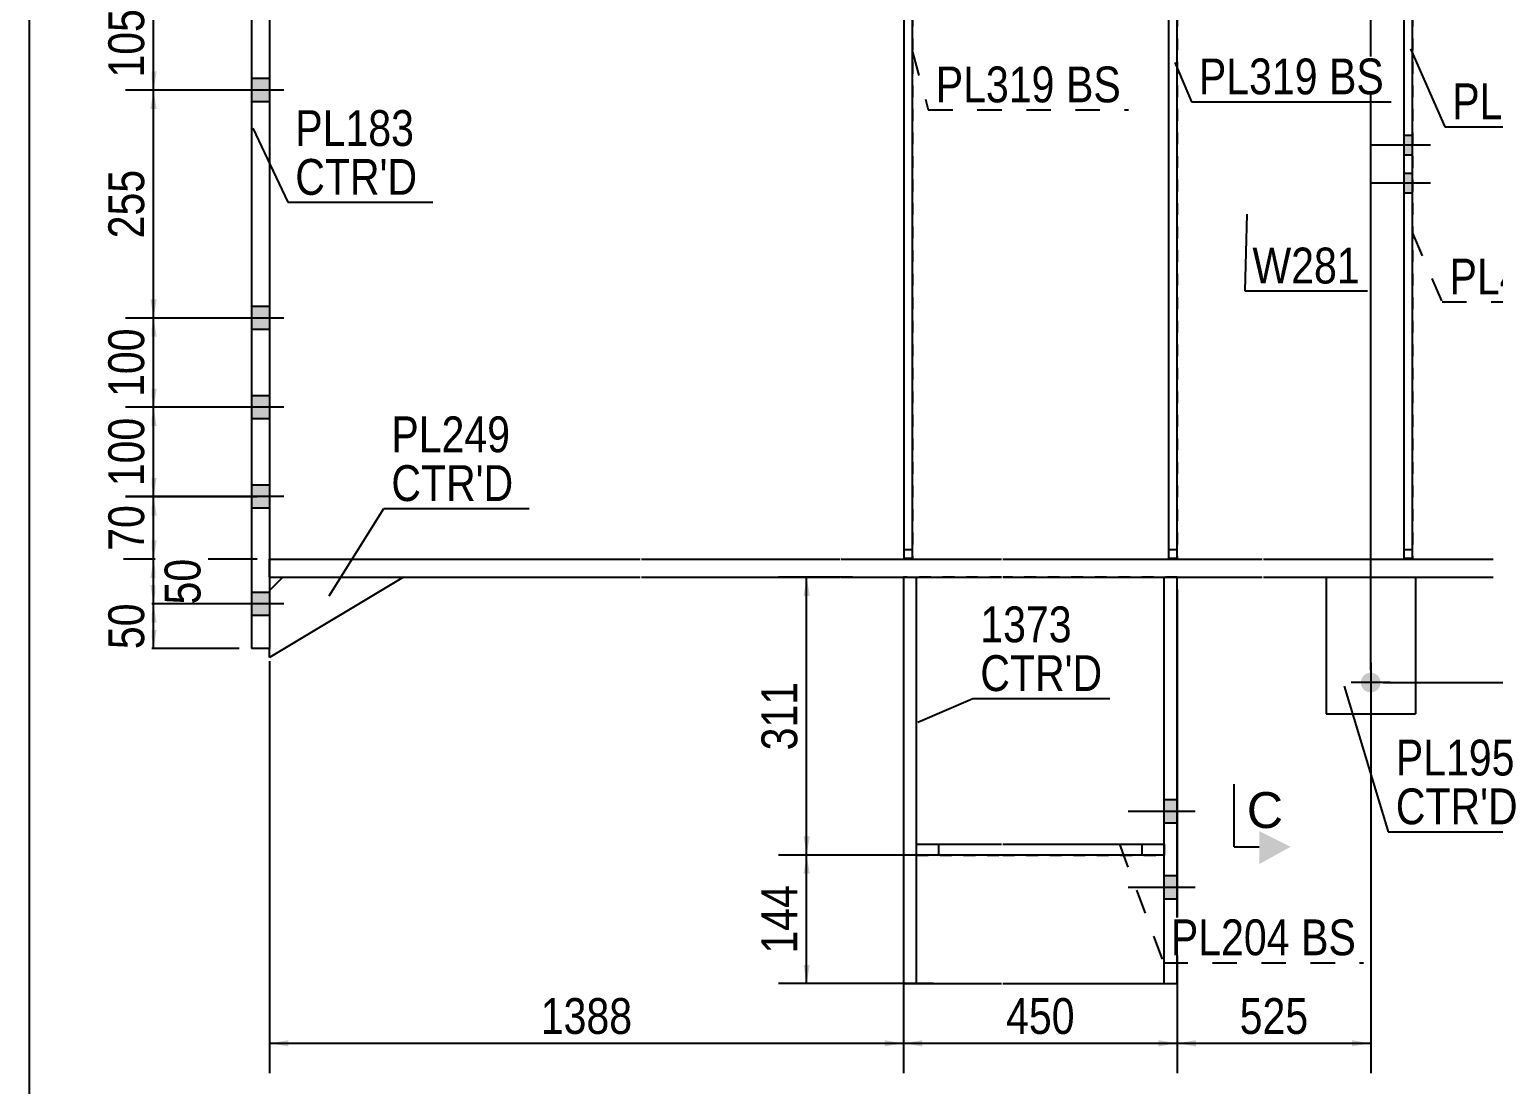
# Model space of a CAD drawing. Header units: millimetres. Extents: x -236 to 177, y -180 to 107.
# Drawn here: x -233.1 to -116.1, y -49.2 to 35.2 of the extents above; entities that cross this region are included whole.
import ezdxf

# ---------------------------------------------------------------- set-up
doc = ezdxf.new("R2010")
doc.units = ezdxf.units.MM
doc.linetypes.add('DXK_LINE_DOT1', pattern=[1.8814, 0.9407, -0.9407])
doc.linetypes.add('DXK_LINE_DOT2', pattern=[3.9198, 1.9599, -1.9599])
doc.styles.add('Arial', font='ARIAL.TTF', dxfattribs={"height": 0.2})
doc.styles.add('Arial Narrow', font='ARIALN.TTF', dxfattribs={"height": 0.2})

# ---------------------------------------------------------------- blocks, each defined once
blk = doc.blocks.new('Unknown-623346362-1210')
at = {"color": 5, "linetype": 'Continuous'}
blk.add_line((-233.13, 106.57), (-233.13, -180.43), dxfattribs=at)
blk = doc.blocks.new('Part-623346362-1705 - 1680')
at = {"color": 7, "linetype": 'DXK_LINE_DOT1'}
for p, q in [((-123.28, 57.07), (-123.28, -7.07)), ((-122.57, 57.07), (-123.28, 57.07)), ((-123.28, 56.36), (-122.57, 56.36)), ((-122.57, 57.07), (-122.57, -7.07)), ((-123.28, -6.36), (-122.57, -6.36)), ((-123.28, -7.07), (-122.57, -7.07))]:
    blk.add_line(p, q, dxfattribs=at)
blk = doc.blocks.new('Bolt-623346362-1682 - 1680')
at = {"linetype": 'Continuous'}
for points in [[(-123.28, 26.73), (-123.28, 25.16), (-122.57, 25.16), (-122.57, 26.73)], [(-123.28, 23.7), (-123.28, 22.13), (-122.57, 22.13), (-122.57, 23.7)]]:
    blk.add_hatch(color=3, dxfattribs=at).paths.add_polyline_path(points)
at = {"color": 3, "linetype": 'Continuous'}
for p, q in [((-121.14, 25.95), (-125.99, 25.95)), ((-122.57, 26.73), (-123.28, 26.73)), ((-122.57, 25.16), (-123.28, 25.16)), ((-122.57, 23.7), (-123.28, 23.7)), ((-121.14, 22.92), (-125.99, 22.92)), ((-122.57, 22.13), (-123.28, 22.13))]:
    blk.add_line(p, q, dxfattribs=at)
blk = doc.blocks.new('Part-623346362-1749 - 1680')
at = {"color": 2, "linetype": 'Continuous'}
for p, q in [((-163.24, 57.07), (-163.24, -7.07)), ((-163.24, 57.07), (-162.53, 57.07)), ((-162.53, -7.07), (-162.53, 57.07)), ((-163.24, -7.07), (-162.53, -7.07))]:
    blk.add_line(p, q, dxfattribs=at)
at = {"color": 7, "linetype": 'DXK_LINE_DOT1'}
for p, q in [((-163.24, 56.36), (-162.53, 56.36)), ((-163.24, -6.36), (-162.53, -6.36))]:
    blk.add_line(p, q, dxfattribs=at)
blk = doc.blocks.new('Part-623346362-1727 - 1680')
at = {"color": 7, "linetype": 'DXK_LINE_DOT1'}
for p, q in [((-142.09, 57.07), (-142.09, -7.07)), ((-141.38, 57.07), (-142.09, 57.07)), ((-142.09, 56.36), (-141.38, 56.36)), ((-141.38, 57.07), (-141.38, -7.07)), ((-142.09, -6.36), (-141.38, -6.36)), ((-142.09, -7.07), (-141.38, -7.07))]:
    blk.add_line(p, q, dxfattribs=at)
blk = doc.blocks.new('Part-623346362-2151 - 1680')
at = {"color": 2, "linetype": 'Continuous'}
for p, q in [((-203.21, -8.57), (-213.93, -15)), ((-212.86, -8.57), (-213.93, -9.64)), ((-213.93, -15), (-213.93, -14.29))]:
    blk.add_line(p, q, dxfattribs=at)
at = {"color": 7, "linetype": 'DXK_LINE_DOT1'}
for p, q in [((-212.86, -8.57), (-203.21, -8.57)), ((-213.93, -9.64), (-213.93, -14.29))]:
    blk.add_line(p, q, dxfattribs=at)
blk = doc.blocks.new('Part-623346362-1819 - 1680')
at = {"color": 2, "linetype": 'Continuous'}
for p, q in [((-142.09, 57.07), (-142.09, -7.07)), ((-142.09, 57.07), (-141.38, 57.07)), ((-141.38, -7.07), (-141.38, 57.07)), ((-142.09, -7.07), (-141.38, -7.07))]:
    blk.add_line(p, q, dxfattribs=at)
blk = doc.blocks.new('Bolt-623346362-11619 - 1680')
at = {"linetype": 'Continuous'}
for points in [[(-142.42, -26.39), (-142.42, -28.25), (-141.38, -28.25), (-141.38, -26.39)], [(-142.42, -32.46), (-142.42, -34.32), (-141.38, -34.32), (-141.38, -32.46)]]:
    blk.add_hatch(color=3, dxfattribs=at).paths.add_polyline_path(points)
at = {"color": 3, "linetype": 'Continuous'}
for p, q in [((-141.38, -26.39), (-142.42, -26.39)), ((-139.95, -27.32), (-145.31, -27.32)), ((-141.38, -28.25), (-142.42, -28.25)), ((-141.38, -32.46), (-142.42, -32.46)), ((-139.95, -33.39), (-145.31, -33.39)), ((-141.38, -34.32), (-142.42, -34.32))]:
    blk.add_line(p, q, dxfattribs=at)
blk = doc.blocks.new('Part-623346362-1841 - 1680')
at = {"color": 2, "linetype": 'Continuous'}
for p, q in [((-123.28, 57.07), (-123.28, -7.07)), ((-123.28, 57.07), (-122.57, 57.07)), ((-122.57, -7.07), (-122.57, 57.07)), ((-123.28, -7.07), (-122.57, -7.07))]:
    blk.add_line(p, q, dxfattribs=at)
blk = doc.blocks.new('Part-623346362-2122 - 1680')
at = {"color": 2, "linetype": 'Continuous'}
for p, q in [((-215.36, 64.29), (-213.93, 64.29)), ((-215.36, 64.29), (-215.36, -14.29)), ((-213.93, 64.29), (-213.93, -14.29)), ((-213.93, -14.29), (-215.36, -14.29))]:
    blk.add_line(p, q, dxfattribs=at)
blk = doc.blocks.new('Part-623346362-2083 - 1680')
at = {"color": 2, "linetype": 'Continuous'}
for p, q in [((-213.93, -8.57), (-213.93, -7.14)), ((-213.93, -7.14), (-184.31, -7.14)), ((-184.21, -7.14), (-168.36, -7.14)), ((-168.26, -7.14), (-155.43, -7.14)), ((-155.33, -7.14), (-134.59, -7.14)), ((-134.49, -7.14), (-116.14, -7.14)), ((-213.93, -8.57), (-184.31, -8.57)), ((-184.21, -8.57), (-168.36, -8.57)), ((-168.26, -8.57), (-155.43, -8.57)), ((-155.33, -8.57), (-134.59, -8.57)), ((-134.49, -8.57), (-116.14, -8.57))]:
    blk.add_line(p, q, dxfattribs=at)
blk = doc.blocks.new('Part-623346362-2161 - 1680')
at = {"color": 7, "linetype": 'DXK_LINE_DOT1'}
for p, q in [((-213.93, 57.14), (-213.93, -7.14)), ((-213.93, -7.14), (-184.31, -7.14)), ((-184.21, -7.14), (-168.36, -7.14)), ((-168.26, -7.14), (-155.43, -7.14)), ((-155.33, -7.14), (-134.59, -7.14)), ((-134.49, -7.14), (-116.14, -7.14))]:
    blk.add_line(p, q, dxfattribs=at)
blk = doc.blocks.new('Bolt-623346362-2164 - 1680')
at = {"linetype": 'Continuous'}
for points in [[(-215.36, 61.64), (-215.36, 59.79), (-213.93, 59.79), (-213.93, 61.64)], [(-215.36, 61.64), (-215.36, 59.79), (-213.93, 59.79), (-213.93, 61.64)], [(-215.36, 53.07), (-215.36, 51.21), (-213.93, 51.21), (-213.93, 53.07)], [(-215.36, 53.07), (-215.36, 51.21), (-213.93, 51.21), (-213.93, 53.07)], [(-215.36, 45.93), (-215.36, 44.07), (-213.93, 44.07), (-213.93, 45.93)], [(-215.36, 45.93), (-215.36, 44.07), (-213.93, 44.07), (-213.93, 45.93)], [(-215.36, 38.79), (-215.36, 36.93), (-213.93, 36.93), (-213.93, 38.79)], [(-215.36, 38.79), (-215.36, 36.93), (-213.93, 36.93), (-213.93, 38.79)], [(-215.36, 31.29), (-215.36, 29.43), (-213.93, 29.43), (-213.93, 31.29)], [(-215.36, 31.29), (-215.36, 29.43), (-213.93, 29.43), (-213.93, 31.29)], [(-215.36, 13.07), (-215.36, 11.21), (-213.93, 11.21), (-213.93, 13.07)], [(-215.36, 13.07), (-215.36, 11.21), (-213.93, 11.21), (-213.93, 13.07)], [(-215.36, 5.93), (-215.36, 4.07), (-213.93, 4.07), (-213.93, 5.93)], [(-215.36, 5.93), (-215.36, 4.07), (-213.93, 4.07), (-213.93, 5.93)], [(-215.36, -1.21), (-215.36, -3.07), (-213.93, -3.07), (-213.93, -1.21)], [(-215.36, -1.21), (-215.36, -3.07), (-213.93, -3.07), (-213.93, -1.21)], [(-215.36, -9.79), (-215.36, -11.64), (-213.93, -11.64), (-213.93, -9.79)], [(-215.36, -9.79), (-215.36, -11.64), (-213.93, -11.64), (-213.93, -9.79)]]:
    blk.add_hatch(color=3, dxfattribs=at).paths.add_polyline_path(points)
at = {"color": 3, "linetype": 'Continuous'}
for p, q in [((-213.93, 61.64), (-215.36, 61.64)), ((-213.93, 61.64), (-215.36, 61.64)), ((-212.79, 60.71), (-220.36, 60.71)), ((-212.79, 60.71), (-220.36, 60.71)), ((-213.93, 59.79), (-215.36, 59.79)), ((-213.93, 59.79), (-215.36, 59.79)), ((-213.93, 53.07), (-215.36, 53.07)), ((-213.93, 53.07), (-215.36, 53.07)), ((-212.79, 52.14), (-220.36, 52.14)), ((-212.79, 52.14), (-220.36, 52.14)), ((-213.93, 51.21), (-215.36, 51.21)), ((-213.93, 51.21), (-215.36, 51.21)), ((-213.93, 45.93), (-215.36, 45.93)), ((-213.93, 45.93), (-215.36, 45.93)), ((-212.79, 45), (-220.36, 45)), ((-212.79, 45), (-220.36, 45)), ((-213.93, 44.07), (-215.36, 44.07)), ((-213.93, 44.07), (-215.36, 44.07)), ((-213.93, 38.79), (-215.36, 38.79)), ((-213.93, 38.79), (-215.36, 38.79)), ((-212.79, 37.86), (-220.36, 37.86)), ((-212.79, 37.86), (-220.36, 37.86)), ((-213.93, 36.93), (-215.36, 36.93)), ((-213.93, 36.93), (-215.36, 36.93)), ((-213.93, 31.29), (-215.36, 31.29)), ((-213.93, 31.29), (-215.36, 31.29)), ((-212.79, 30.36), (-220.36, 30.36)), ((-212.79, 30.36), (-220.36, 30.36)), ((-213.93, 29.43), (-215.36, 29.43)), ((-213.93, 29.43), (-215.36, 29.43)), ((-213.93, 13.07), (-215.36, 13.07)), ((-213.93, 13.07), (-215.36, 13.07)), ((-212.79, 12.14), (-220.36, 12.14)), ((-212.79, 12.14), (-220.36, 12.14)), ((-213.93, 11.21), (-215.36, 11.21)), ((-213.93, 11.21), (-215.36, 11.21)), ((-213.93, 5.93), (-215.36, 5.93)), ((-213.93, 5.93), (-215.36, 5.93)), ((-212.79, 5), (-220.36, 5)), ((-212.79, 5), (-220.36, 5)), ((-213.93, 4.07), (-215.36, 4.07)), ((-213.93, 4.07), (-215.36, 4.07)), ((-212.79, -2.14), (-220.36, -2.14)), ((-212.79, -2.14), (-220.36, -2.14)), ((-213.93, -1.21), (-215.36, -1.21)), ((-213.93, -1.21), (-215.36, -1.21)), ((-213.93, -3.07), (-215.36, -3.07)), ((-213.93, -3.07), (-215.36, -3.07)), ((-213.93, -9.79), (-215.36, -9.79)), ((-213.93, -9.79), (-215.36, -9.79)), ((-212.79, -10.71), (-220.36, -10.71)), ((-212.79, -10.71), (-220.36, -10.71)), ((-213.93, -11.64), (-215.36, -11.64)), ((-213.93, -11.64), (-215.36, -11.64))]:
    blk.add_line(p, q, dxfattribs=at)
blk = doc.blocks.new('Part-623346362-2257 - 1680')
at = {"color": 2, "linetype": 'Continuous'}
for p, q in [((-163.26, -8.57), (-163.26, -41.07)), ((-162.22, -41.07), (-162.22, -8.57)), ((-142.42, -41.07), (-142.42, -8.57)), ((-141.38, -41.07), (-141.38, -8.57)), ((-163.26, -41.07), (-155.43, -41.07)), ((-155.33, -41.07), (-141.38, -41.07))]:
    blk.add_line(p, q, dxfattribs=at)
at = {"color": 7, "linetype": 'DXK_LINE_DOT1'}
for p, q in [((-155.43, -8.57), (-163.26, -8.57)), ((-141.38, -8.57), (-155.33, -8.57))]:
    blk.add_line(p, q, dxfattribs=at)
blk = doc.blocks.new('Part-623346362-2279 - 1680')
at = {"color": 7, "linetype": 'DXK_LINE_DOT1'}
for p, q in [((-162.22, -30.79), (-162.22, -29.93)), ((-162.22, -29.93), (-155.43, -29.93)), ((-160.43, -30.79), (-160.43, -29.93)), ((-155.33, -29.93), (-142.42, -29.93)), ((-144.21, -29.93), (-144.21, -30.79)), ((-142.42, -29.93), (-142.42, -30.79)), ((-162.22, -30.79), (-155.43, -30.79)), ((-155.33, -30.79), (-142.42, -30.79))]:
    blk.add_line(p, q, dxfattribs=at)
blk = doc.blocks.new('Part-623346362-2284 - 1680')
at = {"color": 7, "linetype": 'DXK_LINE_DOT1'}
for p, q in [((-163.24, 57.07), (-163.24, -7.07)), ((-162.53, 57.07), (-163.24, 57.07)), ((-162.53, 57.07), (-162.53, -7.07)), ((-163.24, -7.07), (-162.53, -7.07))]:
    blk.add_line(p, q, dxfattribs=at)
blk = doc.blocks.new('Part-623346362-2306 - 1680')
at = {"color": 2, "linetype": 'Continuous'}
for p, q in [((-162.22, -29.93), (-155.43, -29.93)), ((-155.33, -29.93), (-142.42, -29.93)), ((-155.43, -30.79), (-162.22, -30.79)), ((-142.42, -30.79), (-155.33, -30.79))]:
    blk.add_line(p, q, dxfattribs=at)
blk = doc.blocks.new('Bolt-623346362-11621 - 1680')
at = {"linetype": 'Continuous'}
blk.add_hatch(color=3, dxfattribs=at).paths.add_polyline_path([(-125.92, -17.79, -1), (-125.92, -16.21, -1)])
at = {"color": 3, "linetype": 'Continuous'}
for p, q in [((-125.92, -15.43), (-125.92, -18.57)), ((-124.35, -17), (-127.49, -17))]:
    blk.add_line(p, q, dxfattribs=at)
blk = doc.blocks.new('Part-623346362-11618 - 1680')
at = {"color": 2, "linetype": 'Continuous'}
for p, q in [((-129.49, -8.57), (-129.49, -19.5)), ((-122.35, -8.57), (-122.35, -19.5)), ((-129.49, -19.5), (-122.35, -19.5))]:
    blk.add_line(p, q, dxfattribs=at)
at = {"color": 7, "linetype": 'DXK_LINE_DOT1'}
blk.add_line((-129.49, -8.57), (-122.35, -8.57), dxfattribs=at)
blk = doc.blocks.new('Bolt-623346362-11620 - 1680')
at = {"linetype": 'Continuous'}
for points in [[(-142.42, -26.39), (-142.42, -28.25), (-141.38, -28.25), (-141.38, -26.39)], [(-142.42, -32.46), (-142.42, -34.32), (-141.38, -34.32), (-141.38, -32.46)]]:
    blk.add_hatch(color=3, dxfattribs=at).paths.add_polyline_path(points)
at = {"color": 3, "linetype": 'Continuous'}
for p, q in [((-141.38, -26.39), (-142.42, -26.39)), ((-139.95, -27.32), (-145.31, -27.32)), ((-141.38, -28.25), (-142.42, -28.25)), ((-141.38, -32.46), (-142.42, -32.46)), ((-139.95, -33.39), (-145.31, -33.39)), ((-141.38, -34.32), (-142.42, -34.32))]:
    blk.add_line(p, q, dxfattribs=at)
blk = doc.blocks.new('StraightDimension-623346362-11991 - 1680')
at = {"linetype": 'Continuous'}
for points in [[(-223.45, -3.64), (-223.2, -2.14), (-222.95, -3.64)], [(-222.95, -5.64), (-223.2, -7.14), (-223.45, -5.64)]]:
    blk.add_hatch(color=7, dxfattribs=at).paths.add_polyline_path(points)
at = {"color": 7, "linetype": 'Continuous'}
for p, q in [((-214.93, -2.14), (-225.45, -2.14)), ((-223.2, -7.14), (-223.2, -2.14)), ((-214.93, -7.14), (-225.45, -7.14))]:
    blk.add_line(p, q, dxfattribs=at)
at = {"color": 0}
blk.add_wipeout([(-223.35, -2.21), (-227.55, -2.21), (-227.55, -7.07), (-223.35, -7.07)], dxfattribs=at)
at = {"color": 3, "style": 'Arial Narrow'}
blk.add_text('70', height=2.863, rotation=90.0002, dxfattribs=at).set_placement((-223.95, -6.47))
blk = doc.blocks.new('StraightDimension-623346362-10570 - 1680')
at = {"linetype": 'Continuous'}
for points in [[(-223.45, 28.86), (-223.2, 30.36), (-222.95, 28.86)], [(-222.95, 13.64), (-223.2, 12.14), (-223.45, 13.64)]]:
    blk.add_hatch(color=7, dxfattribs=at).paths.add_polyline_path(points)
at = {"color": 7, "linetype": 'Continuous'}
for p, q in [((-214.93, 30.36), (-225.45, 30.36)), ((-223.2, 12.14), (-223.2, 30.36)), ((-214.93, 12.14), (-225.45, 12.14))]:
    blk.add_line(p, q, dxfattribs=at)
at = {"color": 0}
blk.add_wipeout([(-223.35, 24.59), (-227.55, 24.59), (-227.55, 17.91), (-223.35, 17.91)], dxfattribs=at)
at = {"color": 3, "style": 'Arial Narrow'}
blk.add_text('255', height=2.863, rotation=90.0002, dxfattribs=at).set_placement((-223.95, 18.51))
blk = doc.blocks.new('StraightDimension-623346362-10571 - 1680')
at = {"linetype": 'Continuous'}
for points in [[(-223.45, 10.64), (-223.2, 12.14), (-222.95, 10.64)], [(-222.95, 6.5), (-223.2, 5), (-223.45, 6.5)]]:
    blk.add_hatch(color=7, dxfattribs=at).paths.add_polyline_path(points)
at = {"color": 7, "linetype": 'Continuous'}
for p, q in [((-214.93, 12.14), (-225.45, 12.14)), ((-223.2, 5), (-223.2, 12.14)), ((-214.93, 5), (-225.45, 5))]:
    blk.add_line(p, q, dxfattribs=at)
at = {"color": 0}
blk.add_wipeout([(-223.35, 11.91), (-227.55, 11.91), (-227.55, 5.23), (-223.35, 5.23)], dxfattribs=at)
at = {"color": 3, "style": 'Arial Narrow'}
blk.add_text('100', height=2.863, rotation=90.0002, dxfattribs=at).set_placement((-223.95, 5.83))
blk = doc.blocks.new('StraightDimension-623346362-2723 - 1680')
at = {"linetype": 'Continuous'}
for points in [[(-139.88, -46.09), (-141.38, -45.84), (-139.88, -45.59)], [(-127.42, -45.59), (-125.92, -45.84), (-127.42, -46.09)]]:
    blk.add_hatch(color=7, dxfattribs=at).paths.add_polyline_path(points)
at = {"color": 7, "linetype": 'Continuous'}
for p, q in [((-141.38, -9.57), (-141.38, -48.24)), ((-125.92, -16.43), (-125.92, -48.24)), ((-141.38, -45.84), (-125.92, -45.84))]:
    blk.add_line(p, q, dxfattribs=at)
at = {"color": 0}
blk.add_wipeout([(-130.31, -45.69), (-130.31, -41.49), (-136.99, -41.49), (-136.99, -45.69)], dxfattribs=at)
at = {"color": 3, "style": 'Arial Narrow'}
blk.add_text('525', height=2.863, dxfattribs=at).set_placement((-136.39, -45.09))
blk = doc.blocks.new('StraightDimension-623346362-2737 - 1680')
at = {"linetype": 'Continuous'}
for points in [[(-161.76, -46.09), (-163.26, -45.84), (-161.76, -45.59)], [(-142.88, -45.59), (-141.38, -45.84), (-142.88, -46.09)]]:
    blk.add_hatch(color=7, dxfattribs=at).paths.add_polyline_path(points)
at = {"color": 7, "linetype": 'Continuous'}
for p, q in [((-163.26, -9.57), (-163.26, -48.24)), ((-141.38, -9.57), (-141.38, -48.24)), ((-163.26, -45.84), (-141.38, -45.84))]:
    blk.add_line(p, q, dxfattribs=at)
at = {"color": 0}
blk.add_wipeout([(-148.98, -45.69), (-148.98, -41.49), (-155.66, -41.49), (-155.66, -45.69)], dxfattribs=at)
at = {"color": 3, "style": 'Arial Narrow'}
blk.add_text('450', height=2.863, dxfattribs=at).set_placement((-155.06, -45.09))
blk = doc.blocks.new('StraightDimension-623346362-2745 - 1680')
at = {"linetype": 'Continuous'}
for points in [[(-212.43, -46.09), (-213.93, -45.84), (-212.43, -45.59)], [(-164.76, -45.59), (-163.26, -45.84), (-164.76, -46.09)]]:
    blk.add_hatch(color=7, dxfattribs=at).paths.add_polyline_path(points)
at = {"color": 7, "linetype": 'Continuous'}
for p, q in [((-163.26, -9.57), (-163.26, -48.24)), ((-213.93, -15.29), (-213.93, -48.24)), ((-213.93, -45.84), (-163.26, -45.84))]:
    blk.add_line(p, q, dxfattribs=at)
at = {"color": 0}
blk.add_wipeout([(-184.34, -45.69), (-184.34, -41.49), (-192.85, -41.49), (-192.85, -45.69)], dxfattribs=at)
at = {"color": 3, "style": 'Arial Narrow'}
blk.add_text('1388', height=2.863, dxfattribs=at).set_placement((-192.25, -45.09))
blk = doc.blocks.new('StraightDimension-623346362-10569 - 1680')
at = {"linetype": 'Continuous'}
for points in [[(-223.45, 36.36), (-223.2, 37.86), (-222.95, 36.36)], [(-222.95, 31.86), (-223.2, 30.36), (-223.45, 31.86)]]:
    blk.add_hatch(color=7, dxfattribs=at).paths.add_polyline_path(points)
at = {"color": 7, "linetype": 'Continuous'}
for p, q in [((-214.93, 37.86), (-225.45, 37.86)), ((-223.2, 30.36), (-223.2, 37.86)), ((-214.93, 30.36), (-225.45, 30.36))]:
    blk.add_line(p, q, dxfattribs=at)
at = {"color": 0}
blk.add_wipeout([(-223.35, 37.45), (-227.55, 37.45), (-227.55, 30.76), (-223.35, 30.76)], dxfattribs=at)
at = {"color": 3, "style": 'Arial Narrow'}
blk.add_text('105', height=2.863, rotation=90.0002, dxfattribs=at).set_placement((-223.95, 31.36))
blk = doc.blocks.new('StraightDimension-623346362-10572 - 1680')
at = {"linetype": 'Continuous'}
for points in [[(-223.45, 3.5), (-223.2, 5), (-222.95, 3.5)], [(-222.95, -0.64), (-223.2, -2.14), (-223.45, -0.64)]]:
    blk.add_hatch(color=7, dxfattribs=at).paths.add_polyline_path(points)
at = {"color": 7, "linetype": 'Continuous'}
for p, q in [((-214.93, 5), (-225.45, 5)), ((-223.2, -2.14), (-223.2, 5)), ((-214.93, -2.14), (-225.45, -2.14))]:
    blk.add_line(p, q, dxfattribs=at)
at = {"color": 0}
blk.add_wipeout([(-223.35, 4.77), (-227.55, 4.77), (-227.55, -1.91), (-223.35, -1.91)], dxfattribs=at)
at = {"color": 3, "style": 'Arial Narrow'}
blk.add_text('100', height=2.863, rotation=90.0002, dxfattribs=at).set_placement((-223.95, -1.31))
blk = doc.blocks.new('StraightDimension-623346362-10573 - 1680')
at = {"linetype": 'Continuous'}
for points in [[(-223.45, -3.65), (-223.2, -2.15), (-222.95, -3.65)], [(-222.95, -5.64), (-223.2, -7.14), (-223.45, -5.64)]]:
    blk.add_hatch(color=7, dxfattribs=at).paths.add_polyline_path(points)
at = {"color": 7, "linetype": 'Continuous'}
for p, q in [((-214.93, -2.15), (-225.45, -2.15)), ((-223.2, -7.14), (-223.2, -2.15)), ((-214.93, -7.14), (-225.45, -7.14))]:
    blk.add_line(p, q, dxfattribs=at)
at = {"color": 0}
blk.add_wipeout([(-223.35, -2.22), (-227.55, -2.22), (-227.55, -7.07), (-223.35, -7.07)], dxfattribs=at)
at = {"color": 3, "style": 'Arial Narrow'}
blk.add_text('70', height=2.863, rotation=90.0002, dxfattribs=at).set_placement((-223.95, -6.47))
blk = doc.blocks.new('StraightDimension-623346362-10574 - 1680')
at = {"linetype": 'Continuous'}
for points in [[(-223.45, -8.64), (-223.2, -7.14), (-222.95, -8.64)], [(-222.95, -9.21), (-223.2, -10.71), (-223.45, -9.21)]]:
    blk.add_hatch(color=7, dxfattribs=at).paths.add_polyline_path(points)
at = {"color": 7, "linetype": 'Continuous'}
for p, q in [((-214.93, -7.14), (-225.6, -7.14)), ((-223.2, -10.71), (-223.2, -7.14)), ((-214.93, -10.71), (-225.6, -10.71))]:
    blk.add_line(p, q, dxfattribs=at)
at = {"color": 0}
blk.add_wipeout([(-218.85, -6.5), (-223.05, -6.5), (-223.05, -11.36), (-218.85, -11.36)], dxfattribs=at)
at = {"color": 3, "style": 'Arial Narrow'}
blk.add_text('50', height=2.863, rotation=90.0002, dxfattribs=at).set_placement((-219.45, -10.76))
blk = doc.blocks.new('StraightDimension-623346362-10575 - 1680')
at = {"linetype": 'Continuous'}
for points in [[(-223.45, -12.21), (-223.2, -10.71), (-222.95, -12.21)], [(-222.95, -12.79), (-223.2, -14.29), (-223.45, -12.79)]]:
    blk.add_hatch(color=7, dxfattribs=at).paths.add_polyline_path(points)
at = {"color": 7, "linetype": 'Continuous'}
for p, q in [((-214.93, -10.71), (-225.45, -10.71)), ((-223.2, -14.29), (-223.2, -10.71)), ((-216.36, -14.29), (-225.45, -14.29))]:
    blk.add_line(p, q, dxfattribs=at)
at = {"color": 0}
blk.add_wipeout([(-223.35, -10.07), (-227.55, -10.07), (-227.55, -14.93), (-223.35, -14.93)], dxfattribs=at)
at = {"color": 3, "style": 'Arial Narrow'}
blk.add_text('50', height=2.863, rotation=90.0002, dxfattribs=at).set_placement((-223.95, -14.33))
blk = doc.blocks.new('StraightDimension-623346362-13451 - 1680')
at = {"linetype": 'Continuous'}
blk.add_hatch(color=7, dxfattribs=at).paths.add_polyline_path([(-127.42, 92.35), (-125.92, 92.1), (-127.42, 91.85)])
at = {"color": 7, "linetype": 'Continuous'}
for p, q in [((-125.92, -16), (-125.92, 96.6)), ((-135.99, 92.1), (-125.92, 92.1))]:
    blk.add_line(p, q, dxfattribs=at)
at = {"color": 0}
blk.add_wipeout([(-126.7, 93), (-126.7, 97.2), (-135.21, 97.2), (-135.21, 93)], dxfattribs=at)
at = {"color": 3, "style": 'Arial Narrow'}
blk.add_text('2363', height=2.863, dxfattribs=at).set_placement((-134.61, 93.6))
blk = doc.blocks.new('StraightDimension-623346362-13608 - 1680')
at = {"linetype": 'Continuous'}
for points in [[(-171.25, -10.07), (-171, -8.57), (-170.75, -10.07)], [(-170.75, -29.29), (-171, -30.79), (-171.25, -29.29)]]:
    blk.add_hatch(color=7, dxfattribs=at).paths.add_polyline_path(points)
at = {"color": 7, "linetype": 'Continuous'}
for p, q in [((-167.34, -8.57), (-173.25, -8.57)), ((-171, -30.79), (-171, -8.57)), ((-151.61, -30.79), (-173.25, -30.79))]:
    blk.add_line(p, q, dxfattribs=at)
at = {"color": 0}
blk.add_wipeout([(-171.15, -16.34), (-175.35, -16.34), (-175.35, -23.02), (-171.15, -23.02)], dxfattribs=at)
at = {"color": 3, "style": 'Arial Narrow'}
blk.add_text('311', height=2.863, rotation=90.0002, dxfattribs=at).set_placement((-171.75, -22.42))
blk = doc.blocks.new('StraightDimension-623346362-13609 - 1680')
at = {"linetype": 'Continuous'}
for points in [[(-171.25, -32.29), (-171, -30.79), (-170.75, -32.29)], [(-170.75, -39.57), (-171, -41.07), (-171.25, -39.57)]]:
    blk.add_hatch(color=7, dxfattribs=at).paths.add_polyline_path(points)
at = {"color": 7, "linetype": 'Continuous'}
for p, q in [((-151.61, -30.79), (-173.25, -30.79)), ((-171, -41.07), (-171, -30.79)), ((-160.87, -41.07), (-173.25, -41.07))]:
    blk.add_line(p, q, dxfattribs=at)
at = {"color": 0}
blk.add_wipeout([(-171.15, -32.59), (-175.35, -32.59), (-175.35, -39.27), (-171.15, -39.27)], dxfattribs=at)
at = {"color": 3, "style": 'Arial Narrow'}
blk.add_text('144', height=2.863, rotation=90.0002, dxfattribs=at).set_placement((-171.75, -38.67))
blk = doc.blocks.new('StraightDimension-623346362-13635 - 1680')
at = {"linetype": 'Continuous'}
for points in [[(-111.53, -10.07), (-111.28, -8.57), (-111.03, -10.07)], [(-111.03, -15.5), (-111.28, -17), (-111.53, -15.5)]]:
    blk.add_hatch(color=7, dxfattribs=at).paths.add_polyline_path(points)
at = {"color": 7, "linetype": 'Continuous'}
for p, q in [((-115.14, -8.57), (-108.88, -8.57)), ((-111.28, -17), (-111.28, -8.57)), ((-124.92, -17), (-108.88, -17))]:
    blk.add_line(p, q, dxfattribs=at)
at = {"color": 0}
blk.add_wipeout([(-111.43, -9.44), (-115.63, -9.44), (-115.63, -16.13), (-111.43, -16.13)], dxfattribs=at)
at = {"color": 3, "style": 'Arial Narrow'}
blk.add_text('118', height=2.863, rotation=90.0002, dxfattribs=at).set_placement((-112.03, -15.53))
blk = doc.blocks.new('Mark-623346362-11663 - 1680')
at = {"color": 7, "linetype": 'Continuous'}
for p, q in [((-128.04, -17.29), (-124.51, -28.93)), ((-124.51, -28.93), (-112.91, -28.93))]:
    blk.add_line(p, q, dxfattribs=at)
at = {"color": 0}
for points in [[(-114.41, -24.43), (-114.41, -21.43), (-123.91, -21.43), (-123.91, -24.43)], [(-114.15, -28.33), (-114.15, -25.33), (-123.91, -25.33), (-123.91, -28.33)]]:
    blk.add_wipeout(points, dxfattribs=at)
for points in [[(-114.41, -24.43), (-114.41, -21.43), (-123.91, -21.43), (-123.91, -24.43)], [(-114.15, -28.33), (-114.15, -25.33), (-123.91, -25.33), (-123.91, -28.33)]]:
    blk.add_wipeout(points, dxfattribs=at)
at = {"color": 3, "style": 'Arial Narrow'}
blk.add_text('PL195', height=2.863, dxfattribs=at).set_placement((-123.91, -24.43))
at = {"color": 1, "style": 'Arial Narrow'}
blk.add_text("CTR'D", height=2.863, dxfattribs=at).set_placement((-123.91, -28.33))
blk = doc.blocks.new('Mark-623346362-1701 - 1680')
at = {"color": 7, "linetype": 'DXK_LINE_DOT2'}
for p, q in [((-122.57, 18.91), (-120.21, 13.42)), ((-120.21, 13.42), (-101.31, 13.42))]:
    blk.add_line(p, q, dxfattribs=at)
at = {"color": 0}
for points in [[(-110.1, 14.02), (-110.1, 17.02), (-119.61, 17.02), (-119.61, 14.02)], [(-101.91, 14.02), (-101.91, 17.02), (-109.2, 17.02), (-109.2, 14.02)]]:
    blk.add_wipeout(points, dxfattribs=at)
for points in [[(-110.1, 14.02), (-110.1, 17.02), (-119.61, 17.02), (-119.61, 14.02)], [(-101.91, 14.02), (-101.91, 17.02), (-109.2, 17.02), (-109.2, 14.02)]]:
    blk.add_wipeout(points, dxfattribs=at)
at = {"color": 3, "style": 'Arial Narrow'}
for s, p in [('PL404', (-119.61, 14.02)), ('(F/', (-109.2, 14.02)), ('S)', (-105.19, 14.02))]:
    blk.add_text(s, height=2.863, dxfattribs=at).set_placement(p)
blk = doc.blocks.new('MarkSet-623346362-2925 - 1680')
at = {"color": 7, "linetype": 'DXK_LINE_DOT2'}
for p, q in [((-146, -29.93), (-142.49, -39.4)), ((-142.49, -39.4), (-126.5, -39.4))]:
    blk.add_line(p, q, dxfattribs=at)
at = {"color": 0}
for points in [[(-132.38, -38.8), (-132.38, -35.8), (-141.89, -35.8), (-141.89, -38.8)], [(-127.1, -38.8), (-127.1, -35.8), (-131.48, -35.8), (-131.48, -38.8)]]:
    blk.add_wipeout(points, dxfattribs=at)
for points in [[(-132.38, -38.8), (-132.38, -35.8), (-141.89, -35.8), (-141.89, -38.8)], [(-127.1, -38.8), (-127.1, -35.8), (-131.48, -35.8), (-131.48, -38.8)]]:
    blk.add_wipeout(points, dxfattribs=at)
at = {"color": 3, "style": 'Arial Narrow'}
for s, p in [('PL204', (-141.89, -38.8)), ('BS', (-131.48, -38.8))]:
    blk.add_text(s, height=2.863, dxfattribs=at).set_placement(p)
blk = doc.blocks.new('Mark-623346362-2157 - 1680')
at = {"color": 7, "linetype": 'Continuous'}
blk.add_line((-135.97, 14.3), (-126.18, 14.3), dxfattribs=at)
at = {"color": 0}
blk.add_wipeout([(-126.78, 14.9), (-126.78, 17.9), (-135.37, 17.9), (-135.37, 14.9)], dxfattribs=at)
blk.add_wipeout([(-126.78, 14.9), (-126.78, 17.9), (-135.37, 17.9), (-135.37, 14.9)], dxfattribs=at)
at = {"color": 7, "linetype": 'Continuous'}
blk.add_line((-135.81, 20.43), (-135.97, 14.3), dxfattribs=at)
at = {"color": 3, "style": 'Arial Narrow'}
blk.add_text('W281', height=2.863, dxfattribs=at).set_placement((-135.37, 14.9))
blk = doc.blocks.new('Mark-623346362-1837 - 1680')
at = {"color": 7, "linetype": 'Continuous'}
for p, q in [((-122.74, 33.66), (-120, 27.43)), ((-120, 27.43), (-100.73, 27.43))]:
    blk.add_line(p, q, dxfattribs=at)
at = {"color": 0}
for points in [[(-109.89, 28.03), (-109.89, 31.03), (-119.4, 31.03), (-119.4, 28.03)], [(-101.33, 28.03), (-101.33, 31.03), (-108.99, 31.03), (-108.99, 28.03)]]:
    blk.add_wipeout(points, dxfattribs=at)
for points in [[(-109.89, 28.03), (-109.89, 31.03), (-119.4, 31.03), (-119.4, 28.03)], [(-101.33, 28.03), (-101.33, 31.03), (-108.99, 31.03), (-108.99, 28.03)]]:
    blk.add_wipeout(points, dxfattribs=at)
at = {"color": 3, "style": 'Arial Narrow'}
for s, p in [('PL405', (-119.4, 28.03)), ('(N/', (-108.99, 28.03)), ('S)', (-104.61, 28.03))]:
    blk.add_text(s, height=2.863, dxfattribs=at).set_placement(p)
blk = doc.blocks.new('Mark-623346362-2147 - 1680')
at = {"color": 7, "linetype": 'Continuous'}
for p, q in [((-209.15, -10.07), (-204.79, -3.09)), ((-204.79, -3.09), (-193.19, -3.09))]:
    blk.add_line(p, q, dxfattribs=at)
at = {"color": 0}
for points in [[(-194.69, 1.41), (-194.69, 4.41), (-204.19, 4.41), (-204.19, 1.41)], [(-194.43, -2.49), (-194.43, 0.51), (-204.19, 0.51), (-204.19, -2.49)]]:
    blk.add_wipeout(points, dxfattribs=at)
for points in [[(-194.69, 1.41), (-194.69, 4.41), (-204.19, 4.41), (-204.19, 1.41)], [(-194.43, -2.49), (-194.43, 0.51), (-204.19, 0.51), (-204.19, -2.49)]]:
    blk.add_wipeout(points, dxfattribs=at)
at = {"color": 3, "style": 'Arial Narrow'}
blk.add_text('PL249', height=2.863, dxfattribs=at).set_placement((-204.19, 1.41))
at = {"color": 1, "style": 'Arial Narrow'}
blk.add_text("CTR'D", height=2.863, dxfattribs=at).set_placement((-204.19, -2.49))
blk = doc.blocks.new('Mark-623346362-2118 - 1680')
at = {"color": 7, "linetype": 'Continuous'}
for p, q in [((-215.26, 27.31), (-212.47, 21.39)), ((-212.47, 21.39), (-200.87, 21.39))]:
    blk.add_line(p, q, dxfattribs=at)
at = {"color": 0}
for points in [[(-202.37, 25.89), (-202.37, 28.89), (-211.87, 28.89), (-211.87, 25.89)], [(-202.11, 21.99), (-202.11, 24.99), (-211.87, 24.99), (-211.87, 21.99)]]:
    blk.add_wipeout(points, dxfattribs=at)
for points in [[(-202.37, 25.89), (-202.37, 28.89), (-211.87, 28.89), (-211.87, 25.89)], [(-202.11, 21.99), (-202.11, 24.99), (-211.87, 24.99), (-211.87, 21.99)]]:
    blk.add_wipeout(points, dxfattribs=at)
at = {"color": 3, "style": 'Arial Narrow'}
blk.add_text('PL183', height=2.863, dxfattribs=at).set_placement((-211.87, 25.89))
at = {"color": 1, "style": 'Arial Narrow'}
blk.add_text("CTR'D", height=2.863, dxfattribs=at).set_placement((-211.87, 21.99))
blk = doc.blocks.new('SectionMark-623346362-2877 - 1680')
at = {"color": 7, "linetype": 'Continuous'}
for p, q in [((-136.82, 78.42), (-136.82, 73.42)), ((-136.82, 78.42), (-134.82, 78.42)), ((-136.82, -30.13), (-136.82, -25.13)), ((-136.82, -30.13), (-134.82, -30.13))]:
    blk.add_line(p, q, dxfattribs=at)
at = {"color": 0, "linetype": 'Continuous'}
for points in [[(-132.93, 73.92), (-132.93, 76.92), (-135.82, 76.92), (-135.82, 73.92)], [(-132.93, -28.63), (-132.93, -25.63), (-135.82, -25.63), (-135.82, -28.63)]]:
    blk.add_wipeout(points, dxfattribs=at)
at = {"linetype": 'Continuous'}
for points in [[(-134.82, 79.67), (-132.32, 78.42), (-134.82, 77.05)], [(-134.82, -28.88), (-132.32, -30.13), (-134.82, -31.51)]]:
    blk.add_hatch(color=7, dxfattribs=at).paths.add_polyline_path(points)
at = {"color": 136, "linetype": 'Continuous', "style": 'Arial'}
for p in [(-135.82, 73.92), (-135.82, -28.63)]:
    blk.add_text('C', height=2.87, dxfattribs=at).set_placement(p)
blk = doc.blocks.new('Mark-623346362-2253 - 1680')
at = {"color": 7, "linetype": 'Continuous'}
for p, q in [((-162.12, -20.17), (-157.72, -18.28)), ((-157.72, -18.28), (-146.77, -18.28))]:
    blk.add_line(p, q, dxfattribs=at)
at = {"color": 0}
for points in [[(-149.81, -13.78), (-149.81, -10.78), (-157.12, -10.78), (-157.12, -13.78)], [(-147.37, -17.68), (-147.37, -14.68), (-157.12, -14.68), (-157.12, -17.68)]]:
    blk.add_wipeout(points, dxfattribs=at)
for points in [[(-149.81, -13.78), (-149.81, -10.78), (-157.12, -10.78), (-157.12, -13.78)], [(-147.37, -17.68), (-147.37, -14.68), (-157.12, -14.68), (-157.12, -17.68)]]:
    blk.add_wipeout(points, dxfattribs=at)
at = {"color": 3, "style": 'Arial Narrow'}
blk.add_text('1373', height=2.863, dxfattribs=at).set_placement((-157.12, -13.78))
at = {"color": 1, "style": 'Arial Narrow'}
blk.add_text("CTR'D", height=2.863, dxfattribs=at).set_placement((-157.12, -17.68))
blk = doc.blocks.new('MarkSet-623346362-2948 - 1680')
at = {"color": 7, "linetype": 'Continuous'}
for p, q in [((-141.57, 32.57), (-140.25, 29.42)), ((-140.25, 29.42), (-124.27, 29.42))]:
    blk.add_line(p, q, dxfattribs=at)
at = {"color": 0}
for points in [[(-130.15, 30.02), (-130.15, 33.02), (-139.65, 33.02), (-139.65, 30.02)], [(-124.87, 30.02), (-124.87, 33.02), (-129.25, 33.02), (-129.25, 30.02)]]:
    blk.add_wipeout(points, dxfattribs=at)
for points in [[(-130.15, 30.02), (-130.15, 33.02), (-139.65, 33.02), (-139.65, 30.02)], [(-124.87, 30.02), (-124.87, 33.02), (-129.25, 33.02), (-129.25, 30.02)]]:
    blk.add_wipeout(points, dxfattribs=at)
at = {"color": 3, "style": 'Arial Narrow'}
for s, p in [('PL319', (-139.65, 30.02)), ('BS', (-129.25, 30.02))]:
    blk.add_text(s, height=2.863, dxfattribs=at).set_placement(p)
blk = doc.blocks.new('MarkSet-623346362-2954 - 1680')
at = {"color": 7, "linetype": 'DXK_LINE_DOT2'}
for p, q in [((-162.53, 33.43), (-161.28, 28.78)), ((-161.28, 28.78), (-145.29, 28.78))]:
    blk.add_line(p, q, dxfattribs=at)
at = {"color": 0}
for points in [[(-151.17, 29.38), (-151.17, 32.38), (-160.68, 32.38), (-160.68, 29.38)], [(-145.89, 29.38), (-145.89, 32.38), (-150.27, 32.38), (-150.27, 29.38)]]:
    blk.add_wipeout(points, dxfattribs=at)
for points in [[(-151.17, 29.38), (-151.17, 32.38), (-160.68, 32.38), (-160.68, 29.38)], [(-145.89, 29.38), (-145.89, 32.38), (-150.27, 32.38), (-150.27, 29.38)]]:
    blk.add_wipeout(points, dxfattribs=at)
at = {"color": 3, "style": 'Arial Narrow'}
for s, p in [('PL319', (-160.68, 29.38)), ('BS', (-150.27, 29.38))]:
    blk.add_text(s, height=2.863, dxfattribs=at).set_placement(p)

msp = doc.modelspace()

# ---------------------------------------------------------------- block references
for name in ['Unknown-623346362-1210', 'Part-623346362-2122 - 1680', 'Bolt-623346362-2164 - 1680', 'Part-623346362-2161 - 1680', 'Part-623346362-1749 - 1680', 'Part-623346362-2284 - 1680', 'Part-623346362-1727 - 1680', 'Part-623346362-1819 - 1680', 'Part-623346362-1705 - 1680', 'Part-623346362-1841 - 1680', 'Bolt-623346362-1682 - 1680', 'Part-623346362-2083 - 1680', 'Part-623346362-2151 - 1680', 'Part-623346362-2257 - 1680', 'Part-623346362-11618 - 1680', 'Bolt-623346362-11621 - 1680', 'Bolt-623346362-11619 - 1680', 'Bolt-623346362-11620 - 1680', 'Part-623346362-2279 - 1680', 'Part-623346362-2306 - 1680']:
    msp.add_blockref(name, (0, 0))

# ---------------------------------------------------------------- next in the draw order: block references
for name in ['MarkSet-623346362-2954 - 1680', 'Mark-623346362-1837 - 1680', 'StraightDimension-623346362-10570 - 1680', 'Mark-623346362-1701 - 1680', 'StraightDimension-623346362-11991 - 1680', 'StraightDimension-623346362-13635 - 1680', 'StraightDimension-623346362-2723 - 1680']:
    msp.add_blockref(name, (0, 0))

# ---------------------------------------------------------------- next in the draw order: block references
for name in ['StraightDimension-623346362-13451 - 1680', 'StraightDimension-623346362-10569 - 1680', 'Mark-623346362-2118 - 1680', 'StraightDimension-623346362-10571 - 1680', 'StraightDimension-623346362-2737 - 1680', 'Mark-623346362-11663 - 1680']:
    msp.add_blockref(name, (0, 0))

# ---------------------------------------------------------------- next in the draw order: block references
for name in ['Mark-623346362-2157 - 1680', 'StraightDimension-623346362-10572 - 1680', 'StraightDimension-623346362-2745 - 1680', 'MarkSet-623346362-2925 - 1680']:
    msp.add_blockref(name, (0, 0))

# ---------------------------------------------------------------- next in the draw order: block references
for name in ['SectionMark-623346362-2877 - 1680', 'Mark-623346362-2147 - 1680', 'StraightDimension-623346362-10573 - 1680', 'StraightDimension-623346362-13608 - 1680']:
    msp.add_blockref(name, (0, 0))

# ---------------------------------------------------------------- next in the draw order: block references
for name in ['MarkSet-623346362-2948 - 1680', 'StraightDimension-623346362-10574 - 1680', 'Mark-623346362-2253 - 1680', 'StraightDimension-623346362-13609 - 1680']:
    msp.add_blockref(name, (0, 0))

# ---------------------------------------------------------------- next in the draw order: block references
msp.add_blockref('StraightDimension-623346362-10575 - 1680', (0, 0))

doc.saveas('drawing.dxf')
